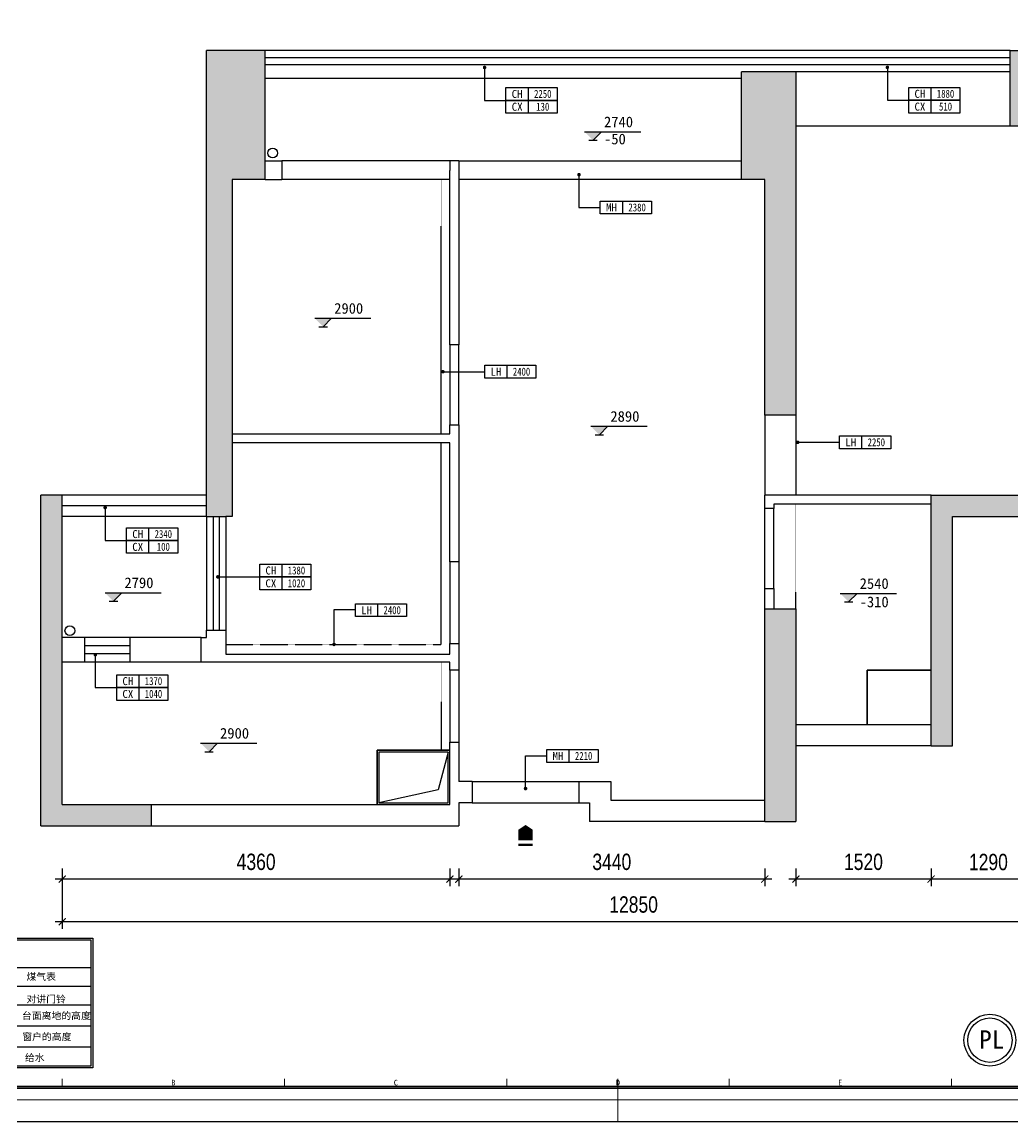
# Model space of a CAD drawing. Header units: millimetres. Extents: x -23568 to 99064, y -162914 to -58422.
# Drawn here: x -12557 to -1412, y -112350 to -99975 of the extents above; entities that cross this region are included whole.
import ezdxf
from ezdxf import colors
from ezdxf.entities.mleader import LeaderData, LeaderLine
from ezdxf.enums import TextEntityAlignment as Align
from ezdxf.math import Vec2, Vec3

# ---------------------------------------------------------------- set-up
doc = ezdxf.new("R2010")
doc.units = ezdxf.units.MM
doc.header["$LTSCALE"] = 0.01
doc.linetypes.add('ACAD_ISO03W100', pattern=[30, 12, -18])
for name, color, linetype in [('j家私', 153, 'Continuous'), ('LAYER4', 7, 'Continuous'), ('W-图框', 251, 'Continuous'), ('W-文字', 35, 'Continuous'), ('天花标高', 1, 'Continuous'), ('布局图框', 1, 'Continuous'), ('窗', 51, 'Continuous'), ('表格字体', 161, 'Continuous')]:
    doc.layers.add(name, color=color, linetype=linetype)
doc.styles.add('A2图框$0$WMF-黑体0', font='simhei.ttf')
doc.styles.add('NAME-1', font='simhei.ttf')
doc.styles.get("Standard").update_dxf_attribs({"font": 'arial.ttf'})
doc.styles.add('宋体', font='')
doc.styles.add('文字标注', font='', dxfattribs={"height": 1})
doc.styles.add('英文字体', font='stylu.ttf', dxfattribs={"width": 0.8})
doc.styles.add('黑体', font='simhei.ttf')
doc.styles.get('宋体').set_extended_font_data('SimSun')
doc.styles.get('文字标注').set_extended_font_data('SimSun')
doc.dimstyles.new('t-60', dxfattribs={"dimscale": 80, "dimtxt": 2.3, "dimasz": 1, "dimexe": 1, "dimexo": 1, "dimgap": 0.5, "dimtad": 0, "dimdec": 0, "dimrnd": 5, "dimzin": 0, "dimdsep": 46, "dimtxsty": '英文字体', "dimblk": 'ARCHTICK', "dimcen": 0.09, "dimdle": 1, "dimclrd": 8, "dimclre": 8, "dimclrt": 2, "dimadec": 0, "dimazin": 0, "dimtfac": 1, "dimtdec": 0, "dimtix": 1, "dimtmove": 2, "dimatfit": 2, "dimldrblk": 'DOT', "dimfxl": 0, "dimtvp": 1, "dimtolj": 1, "dimtzin": 0, "dimarcsym": 0})

# ---------------------------------------------------------------- blocks, each defined once
blk = doc.blocks.new('_DOT')
at = {"color": 0, "linetype": 'ByBlock'}
blk.add_line((-0.5, 0), (-1, 0), dxfattribs=at)
at = {"color": 0, "linetype": 'ByBlock', "const_width": 0.5}
blk.add_lwpolyline([(-0.25, 0, 1), (0.25, 0, 1)], format="xyb", close=True, dxfattribs=at)
blk = doc.blocks.new('顶面标高')
at = {"layer": '表格字体', "color": 153}
blk.add_line((7, 2), (7, -2), dxfattribs=at)
blk.add_lwpolyline([(0, 2), (0, -2), (16, -2), (16, 2)], close=True, dxfattribs=at)
at = {"color": 7, "ltscale": 20, "style": 'NAME-1'}
blk.add_attdef('CH', text='', height=2.5, dxfattribs=at).set_placement((3.5, 0), align=Align.MIDDLE)
at = {"color": 7, "ltscale": 20, "style": 'NAME-1', "width": 0.8}
blk.add_attdef('3.000', text='', height=2.5, dxfattribs=at).set_placement((11.5, 0), align=Align.MIDDLE)
blk = doc.blocks.new('_ArchTick')
at = {"color": 0, "linetype": 'ByBlock', "const_width": 0.15}
blk.add_lwpolyline([(-0.5, -0.5), (0.5, 0.5)], dxfattribs=at)
blk = doc.blocks.new('*D92')
at = {"color": 8, "lineweight": -2, "transparency": 16777216}
for p, q in [((-3854, -109497), (-3854, -109697)), ((-2334, -109497), (-2334, -109697)), ((-2254, -109617), (-3934, -109617))]:
    blk.add_line(p, q, dxfattribs=at)
at = {"layer": 'Defpoints', "color": 0, "transparency": 16777216}
for p in [(-3854, -109417), (-2334, -109417), (-3854, -109617)]:
    blk.add_point(p, dxfattribs=at)
at = {"color": 8, "lineweight": -2, "transparency": 16777216, "xscale": 80, "yscale": 80, "zscale": 80, "rotation": 180}
blk.add_blockref('_ArchTick', (-3854, -109617), dxfattribs=at)
at = {"color": 8, "lineweight": -2, "transparency": 16777216, "xscale": 80, "yscale": 80, "zscale": 80}
blk.add_blockref('_ArchTick', (-2334, -109617), dxfattribs=at)
at = {"color": 2, "transparency": 16777216, "insert": (-3094, -109424), "char_height": 184, "attachment_point": 5, "style": '英文字体'}
blk.add_mtext('\\A1;1520', dxfattribs=at)
blk = doc.blocks.new('*D93')
at = {"color": 8, "lineweight": -2, "transparency": 16777216}
for p, q in [((-2334, -109497), (-2334, -109697)), ((-1044, -109497), (-1044, -109697)), ((-964, -109617), (-2414, -109617))]:
    blk.add_line(p, q, dxfattribs=at)
at = {"layer": 'Defpoints', "color": 0, "transparency": 16777216}
for p in [(-2334, -109417), (-1044, -109417), (-2334, -109617)]:
    blk.add_point(p, dxfattribs=at)
at = {"color": 8, "lineweight": -2, "transparency": 16777216, "xscale": 80, "yscale": 80, "zscale": 80, "rotation": 180}
blk.add_blockref('_ArchTick', (-2334, -109617), dxfattribs=at)
at = {"color": 8, "lineweight": -2, "transparency": 16777216, "xscale": 80, "yscale": 80, "zscale": 80}
blk.add_blockref('_ArchTick', (-1044, -109617), dxfattribs=at)
at = {"color": 2, "transparency": 16777216, "insert": (-1689, -109426), "char_height": 184, "attachment_point": 5, "style": '英文字体'}
blk.add_mtext('\\A1;1290', dxfattribs=at)
blk = doc.blocks.new('*D94')
at = {"color": 8, "lineweight": -2, "transparency": 16777216}
for p, q in [((-7644, -109497), (-7644, -109697)), ((-4204, -109497), (-4204, -109697)), ((-4124, -109617), (-7724, -109617))]:
    blk.add_line(p, q, dxfattribs=at)
at = {"layer": 'Defpoints', "color": 0, "transparency": 16777216}
for p in [(-7644, -109417), (-4204, -109417), (-7644, -109617)]:
    blk.add_point(p, dxfattribs=at)
at = {"color": 8, "lineweight": -2, "transparency": 16777216, "xscale": 80, "yscale": 80, "zscale": 80, "rotation": 180}
blk.add_blockref('_ArchTick', (-7644, -109617), dxfattribs=at)
at = {"color": 8, "lineweight": -2, "transparency": 16777216, "xscale": 80, "yscale": 80, "zscale": 80}
blk.add_blockref('_ArchTick', (-4204, -109617), dxfattribs=at)
at = {"color": 2, "transparency": 16777216, "insert": (-5924, -109424), "char_height": 184, "attachment_point": 5, "style": '英文字体'}
blk.add_mtext('\\A1;3440', dxfattribs=at)
blk = doc.blocks.new('*D95')
at = {"color": 8, "lineweight": -2, "transparency": 16777216}
for p, q in [((-12104, -109497), (-12104, -109697)), ((-7744, -109497), (-7744, -109697)), ((-7664, -109617), (-12184, -109617))]:
    blk.add_line(p, q, dxfattribs=at)
at = {"layer": 'Defpoints', "color": 0, "transparency": 16777216}
for p in [(-12104, -109417), (-7744, -109417), (-12104, -109617)]:
    blk.add_point(p, dxfattribs=at)
at = {"color": 8, "lineweight": -2, "transparency": 16777216, "xscale": 80, "yscale": 80, "zscale": 80, "rotation": 180}
blk.add_blockref('_ArchTick', (-12104, -109617), dxfattribs=at)
at = {"color": 8, "lineweight": -2, "transparency": 16777216, "xscale": 80, "yscale": 80, "zscale": 80}
blk.add_blockref('_ArchTick', (-7744, -109617), dxfattribs=at)
at = {"color": 2, "transparency": 16777216, "insert": (-9924, -109424), "char_height": 184, "attachment_point": 5, "style": '英文字体'}
blk.add_mtext('\\A1;4360', dxfattribs=at)
blk = doc.blocks.new('*D103')
at = {"color": 8, "lineweight": -2, "transparency": 16777216}
for p, q in [((-12104, -109697), (-12104, -110177)), ((746, -109697), (746, -110177)), ((826, -110097), (-12184, -110097))]:
    blk.add_line(p, q, dxfattribs=at)
at = {"layer": 'Defpoints', "color": 0, "transparency": 16777216}
for p in [(-12104, -109617), (746, -109617), (-12104, -110097)]:
    blk.add_point(p, dxfattribs=at)
at = {"color": 8, "lineweight": -2, "transparency": 16777216, "xscale": 80, "yscale": 80, "zscale": 80, "rotation": 180}
blk.add_blockref('_ArchTick', (-12104, -110097), dxfattribs=at)
at = {"color": 8, "lineweight": -2, "transparency": 16777216, "xscale": 80, "yscale": 80, "zscale": 80}
blk.add_blockref('_ArchTick', (746, -110097), dxfattribs=at)
at = {"color": 2, "transparency": 16777216, "insert": (-5679, -109904), "char_height": 184, "attachment_point": 5, "style": '英文字体'}
blk.add_mtext('\\A1;12850', dxfattribs=at)
blk = doc.blocks.new('ET634563464')
at = {"layer": 'W-图框', "linetype": 'ByBlock'}
h = blk.add_hatch(color=153, dxfattribs=at)
h.paths.add_polyline_path([(85816, 34916), (107555, 34916), (107555, 19319), (85816, 19319)])
h.paths.add_polyline_path([(85843, 34889), (107527, 34889), (107527, 19346), (85843, 19346)], flags=16)
at = {"layer": 'W-图框', "color": 2, "lineweight": 0}
for p, q in [((88649, 19346), (88649, 19440)), ((91415, 19346), (91415, 19440)), ((94180, 19346), (94180, 19440)), ((95563, 19440), (95563, 18904)), ((96946, 19346), (96946, 19440)), ((99712, 19346), (99712, 19440))]:
    blk.add_line(p, q, dxfattribs=at)
at = {"layer": 'W-图框', "color": 151, "linetype": 'ByBlock'}
blk.add_lwpolyline([(84737, 35331), (107970, 35331), (107970, 18904), (84737, 18904)], close=True, dxfattribs=at)
at = {"layer": 'W-图框', "color": 2, "lineweight": 0}
blk.add_lwpolyline([(85013, 35055), (107693, 35055), (107693, 19180), (85013, 19180)], close=True, dxfattribs=at)
at = {"layer": 'W-图框', "color": 153, "linetype": 'ByBlock'}
for points in [[(85816, 34916), (107555, 34916), (107555, 19319), (85816, 19319)], [(85843, 34889), (85843, 19346), (105315, 19346), (105315, 34889)], [(85843, 34889), (107527, 34889), (107527, 19346), (85843, 19346)]]:
    blk.add_lwpolyline(points, close=True, dxfattribs=at)
at = {"layer": 'W-图框', "color": 2, "lineweight": 0, "style": 'A2图框$0$WMF-黑体0'}
for s, p in [('B', (90032, 19394)), ('C', (92798, 19394)), ('D', (95563, 19394)), ('E', (98329, 19394))]:
    blk.add_text(s, height=70.4, dxfattribs=at).set_placement(p, align=Align.MIDDLE)

msp = doc.modelspace()

# ---------------------------------------------------------------- hatches: boundary and pattern name
h = msp.add_hatch(color=8)
h.dxf.hatch_style = 1
h.paths.add_polyline_path([(-9823.7, -100297.3), (-10483.7, -100297.3), (-10483.7, -105537.3), (-10263.7, -105537.3), (-10193.7, -105537.3), (-10193.7, -101747.3), (-9823.7, -101747.3)])
h.paths.add_polyline_path([(-4463.7, -101747.3), (-4203.7, -101747.3), (-4203.7, -104397.3), (-3853.7, -104397.3), (-3853.7, -101147.3), (-3853.7, -100537.3), (-4463.7, -100537.3)])
h.paths.add_polyline_path([(-1043.7, -101147.3), (-1043.7, -102997.3), (-863.7, -102997.3), (-863.7, -100297.3), (-1443.7, -100297.3), (-1443.7, -100537.3), (-1443.7, -101147.3)])
h.paths.add_polyline_path([(986.3, -105537.3), (986.3, -102557.3), (586.3, -102557.3), (586.3, -102797.3), (746.3, -102797.3), (746.3, -105297.3), (-2333.7, -105297.3), (-2333.7, -108117.3), (-2093.7, -108117.3), (-2093.7, -105537.3)])
h.paths.add_polyline_path([(-3853.7, -106577.3), (-4203.7, -106577.3), (-4203.7, -108967.3), (-3853.7, -108967.3)])
h.paths.add_polyline_path([(-12343.7, -109017.3), (-11103.7, -109017.3), (-11103.7, -108777.3), (-12103.7, -108777.3), (-12103.7, -105537.3), (-12103.7, -105297.3), (-12343.7, -105297.3)])
at = {"layer": '天花标高', "lineweight": -3}
h = msp.add_hatch(color=215, dxfattribs=at)
h.dxf.hatch_style = 1
h.paths.add_polyline_path([(-6040.7, -101210), (-6229.8, -101210), (-6135.2, -101306)])
h = msp.add_hatch(color=215, dxfattribs=at)
h.dxf.hatch_style = 1
h.paths.add_polyline_path([(-9075.3, -103307.7), (-9264.4, -103307.7), (-9169.9, -103403.7)])
h = msp.add_hatch(color=215, dxfattribs=at)
h.dxf.hatch_style = 1
h.paths.add_polyline_path([(-5969.1, -104523.1), (-6158.2, -104523.1), (-6063.6, -104619.1)])
h = msp.add_hatch(color=215, dxfattribs=at)
h.dxf.hatch_style = 1
h.paths.add_polyline_path([(-11434.1, -106394.8), (-11623.2, -106394.8), (-11528.6, -106490.8)])
h = msp.add_hatch(color=215, dxfattribs=at)
h.dxf.hatch_style = 1
h.paths.add_polyline_path([(-3166, -106403.6), (-3355.1, -106403.6), (-3260.5, -106499.6)])
h = msp.add_hatch(color=215, dxfattribs=at)
h.dxf.hatch_style = 1
h.paths.add_polyline_path([(-10358.8, -108087.7), (-10547.9, -108087.7), (-10453.4, -108183.7)])

# ---------------------------------------------------------------- linework, layer by layer
for p, q in [((-9823.7, -100297.3), (-10483.7, -100297.3)), ((-10483.7, -105537.3), (-10483.7, -100297.3)), ((-9823.7, -101747.3), (-9823.7, -100297.3)), ((-1443.7, -100537.3), (-1443.7, -100297.3)), ((-1443.7, -100297.3), (-863.7, -100297.3)), ((-4463.7, -101747.3), (-4463.7, -100537.3)), ((-3853.7, -100537.3), (-4463.7, -100537.3)), ((-3853.7, -100537.3), (-3853.7, -101147.3)), ((-1443.7, -101147.3), (-1443.7, -100537.3)), ((-3853.7, -101147.3), (-3853.7, -104397.3)), ((-1043.7, -101147.3), (-1443.7, -101147.3)), ((-9823.7, -101537.3), (-9633.7, -101537.3)), ((-9633.7, -101537.3), (-9633.7, -101747.3)), ((-7643.7, -101537.3), (-7743.7, -101537.3)), ((-7743.7, -101537.3), (-7743.7, -101647.3)), ((-7643.7, -101537.3), (-7643.7, -103607.3)), ((-7743.7, -103607.3), (-7743.7, -101647.3)), ((-9823.7, -101747.3), (-10193.7, -101747.3)), ((-10193.7, -101747.3), (-10193.7, -105537.3)), ((-9823.7, -101747.3), (-9633.7, -101747.3)), ((-4203.7, -101747.3), (-4463.7, -101747.3)), ((-4203.7, -104397.3), (-4203.7, -101747.3)), ((-7643.7, -103607.3), (-7743.7, -103607.3)), ((-3853.7, -104397.3), (-4203.7, -104397.3)), ((-7743.7, -104607.3), (-7743.7, -104507.3)), ((-7743.7, -104507.3), (-7643.7, -104507.3)), ((-7643.7, -104507.3), (-7643.7, -106047.3)), ((-10193.7, -104607.3), (-7743.7, -104607.3)), ((-7743.7, -104707.3), (-10193.7, -104707.3)), ((-7743.7, -106047.3), (-7743.7, -104707.3)), ((-12343.7, -109017.3), (-12343.7, -105297.3)), ((-12103.7, -105297.3), (-12343.7, -105297.3)), ((-12103.7, -105537.3), (-12103.7, -105297.3)), ((-4203.7, -105447.3), (-4203.7, -105297.3)), ((-2333.7, -105297.3), (-4203.7, -105297.3)), ((-2333.7, -108117.3), (-2333.7, -105297.3)), ((-2333.7, -105297.3), (746.3, -105297.3)), ((-2333.7, -105397.3), (-4103.7, -105397.3)), ((-4103.7, -105397.3), (-4103.7, -105447.3)), ((-12103.7, -108777.3), (-12103.7, -105537.3)), ((-10483.7, -105537.3), (-10263.7, -105537.3)), ((-10193.7, -105537.3), (-10263.7, -105537.3)), ((-4103.7, -105447.3), (-4203.7, -105447.3)), ((-2093.7, -108117.3), (-2093.7, -105537.3)), ((-2093.7, -105537.3), (986.3, -105537.3)), ((-7643.7, -106047.3), (-7743.7, -106047.3)), ((-4203.7, -106347.3), (-4103.7, -106347.3)), ((-4203.7, -106577.3), (-4203.7, -106347.3)), ((-4103.7, -106347.3), (-4103.7, -106577.3)), ((-4203.7, -108967.3), (-4203.7, -106577.3)), ((-4203.7, -106577.3), (-3853.7, -106577.3)), ((-3853.7, -106577.3), (-3853.7, -108967.3)), ((-11853.7, -106897.3), (-12103.7, -106897.3)), ((-11853.7, -106897.3), (-11853.7, -107177.3)), ((-11343.7, -106897.3), (-11343.7, -107177.3)), ((-10543.7, -107177.3), (-10543.7, -106897.3)), ((-10543.7, -106897.3), (-10483.7, -106897.3)), ((-10483.7, -106897.3), (-10483.7, -106817.3)), ((-10483.7, -106817.3), (-10263.7, -106817.3)), ((-10263.7, -106817.3), (-10263.7, -107087.3)), ((-7743.7, -107087.3), (-7743.7, -106967.3)), ((-7743.7, -106967.3), (-7643.7, -106967.3)), ((-7643.7, -106967.3), (-7643.7, -107267.3)), ((-10263.7, -107087.3), (-7743.7, -107087.3)), ((-11853.7, -107177.3), (-12103.7, -107177.3)), ((-7743.7, -107177.3), (-10543.7, -107177.3)), ((-7743.7, -107267.3), (-7743.7, -107177.3)), ((-7643.7, -107267.3), (-7743.7, -107267.3)), ((-3053.7, -107877.3), (-3053.7, -107267.3)), ((-3053.7, -107267.3), (-2333.7, -107267.3)), ((-3853.7, -107877.3), (-3053.7, -107877.3)), ((-7743.7, -108167.3), (-7743.7, -108077.3)), ((-7743.7, -108077.3), (-7643.7, -108077.3)), ((-7643.7, -108077.3), (-7643.7, -108517.3)), ((-2333.7, -108117.3), (-3853.7, -108117.3)), ((-2333.7, -108117.3), (-2093.7, -108117.3)), ((-8563.7, -108777.3), (-8563.7, -108167.3)), ((-8563.7, -108167.3), (-7743.7, -108167.3)), ((-7493.7, -108517.3), (-7643.7, -108517.3)), ((-7493.7, -108517.3), (-7493.7, -108757.3)), ((-6293.7, -108517.3), (-5933.7, -108517.3)), ((-6293.7, -108517.3), (-6293.7, -108757.3)), ((-5933.7, -108517.3), (-5933.7, -108727.3)), ((-7493.7, -108757.3), (-7643.7, -108757.3)), ((-7643.7, -108757.3), (-7643.7, -109017.3)), ((-6293.7, -108757.3), (-6173.7, -108757.3)), ((-6173.7, -108757.3), (-6173.7, -108967.3)), ((-5933.7, -108727.3), (-4203.7, -108727.3)), ((-12103.7, -108777.3), (-8563.7, -108777.3)), ((-11103.7, -108777.3), (-11103.7, -109017.3)), ((-12343.7, -109017.3), (-7643.7, -109017.3)), ((-4203.7, -108967.3), (-6173.7, -108967.3)), ((-4203.7, -108967.3), (-3853.7, -108967.3))]:
    msp.add_line(p, q)
at = {"color": 215}
for p, q in [((-1443.7, -100297.3), (-9823.7, -100297.3)), ((-1443.7, -100537.3), (-3853.7, -100537.3)), ((-9823.7, -100607.3), (-4463.7, -100607.3)), ((-10483.7, -105297.3), (-12103.7, -105297.3)), ((-10483.7, -105537.3), (-12103.7, -105537.3)), ((-10483.7, -105537.3), (-10483.7, -106817.3)), ((-10263.7, -105537.3), (-10263.7, -106817.3)), ((-11343.7, -106897.3), (-11853.7, -106897.3)), ((-11343.7, -107177.3), (-11853.7, -107177.3))]:
    msp.add_line(p, q, dxfattribs=at)
at = {"color": 8}
for p, q in [((-1443.7, -100377.3), (-9823.7, -100377.3)), ((-1443.7, -100457.3), (-9823.7, -100457.3)), ((-1443.7, -101147.3), (-3853.7, -101147.3)), ((-7743.7, -101537.3), (-9633.7, -101537.3)), ((-7643.7, -101537.3), (-4463.7, -101537.3)), ((-7743.7, -101747.3), (-9633.7, -101747.3)), ((-4463.7, -101747.3), (-7643.7, -101747.3)), ((-7743.7, -103607.3), (-7743.7, -104507.3)), ((-7643.7, -104507.3), (-7643.7, -103607.3)), ((-10483.7, -105417.3), (-12103.7, -105417.3)), ((-10408.7, -105537.3), (-10408.7, -106817.3)), ((-10338.7, -105537.3), (-10338.7, -106817.3)), ((-4203.7, -106347.3), (-4203.7, -105447.3)), ((-4103.7, -106347.3), (-4103.7, -105447.3)), ((-7743.7, -106047.3), (-7743.7, -106967.3)), ((-7643.7, -106047.3), (-7643.7, -106967.3)), ((-10543.7, -106897.3), (-11343.7, -106897.3)), ((-11343.7, -106992.3), (-11853.7, -106992.3)), ((-11343.7, -107082.3), (-11853.7, -107082.3)), ((-10543.7, -107177.3), (-11343.7, -107177.3)), ((-7743.7, -107267.3), (-7743.7, -108077.3)), ((-7643.7, -107267.3), (-7643.7, -108077.3)), ((-7493.7, -108517.3), (-6293.7, -108517.3)), ((-7493.7, -108757.3), (-6293.7, -108757.3))]:
    msp.add_line(p, q, dxfattribs=at)
at = {"color": 11, "linetype": 'ACAD_ISO03W100'}
for p, q in [((-7843.7, -104607.3), (-7843.7, -101747.3)), ((-4203.7, -104397.3), (-4203.7, -105297.3)), ((-3853.7, -104397.3), (-3853.7, -105297.3)), ((-7843.7, -106977.3), (-7843.7, -104707.3)), ((-3853.7, -106577.3), (-3853.7, -105397.3)), ((-10263.7, -106977.3), (-7843.7, -106977.3)), ((-7843.7, -107177.3), (-7843.7, -108167.3))]:
    msp.add_line(p, q, dxfattribs=at)
at = {"color": 153, "lineweight": -3}
msp.add_lwpolyline([(-14639.9, -97901.1), (2945.9, -97901.1), (2945.9, -111949.6), (-14639.9, -111949.6)], close=True, dxfattribs=at)
for points in [[(-3053.7, -107877.3), (-2333.7, -107877.3), (-2333.7, -107267.3), (-3053.7, -107267.3)], [(-7743.7, -108167.3), (-8563.7, -108167.3), (-8563.7, -108777.3), (-7743.7, -108777.3)]]:
    msp.add_lwpolyline(points, close=True)
at = {"color": 8}
for points in [[(-7763.7, -108187.3), (-8543.7, -108187.3), (-8543.7, -108757.3), (-7763.7, -108757.3)], [(-11781.4, -111722), (-14247.7, -111722), (-14247.7, -110299.8), (-11781.4, -110299.8)]]:
    msp.add_lwpolyline(points, close=True, dxfattribs=at)
msp.add_lwpolyline([(-7763.7, -108187.3), (-7877.3, -108612.2), (-8543.7, -108757.3)], dxfattribs=at)
at = {"color": 251}
msp.add_lwpolyline([(-6893.7, -109180.7, 160, 160, 0), (-6893.7, -109114.5, 320, 0, 0), (-6893.7, -109008.2, 0, 0, 0)], format="xyseb", dxfattribs=at)
at = {"color": 251, "const_width": 24}
msp.add_lwpolyline([(-6813.7, -109231.4), (-6973.7, -109231.4)], dxfattribs=at)
at = {"color": 11}
msp.add_lwpolyline([(-11761.6, -111741.7), (-14267.4, -111741.7), (-14267.4, -110280.1), (-11761.6, -110280.1)], close=True, dxfattribs=at)
at = {"color": 215}
for centre in [(-9738.8, -101448.9), (-12018.7, -106822.3)]:
    msp.add_circle(centre, 55, dxfattribs=at)
at = {"color": 159}
msp.add_circle((-1672.2, -111429.3), 291.5, dxfattribs=at)
at = {"layer": 'j家私', "color": 153, "linetype": 'ByBlock'}
for radius in [291.5, 249.9, 249.9]:
    msp.add_circle((-1672.2, -111429.3), radius, dxfattribs=at)
at = {"layer": '天花标高', "color": 215, "lineweight": -3}
for p, q in [((-6229.8, -101210), (-5598.9, -101210)), ((-6135.2, -101306), (-6040.7, -101210)), ((-6183.2, -101306), (-6087.2, -101306)), ((-9264.4, -103307.7), (-8633.5, -103307.7)), ((-9169.9, -103403.7), (-9075.3, -103307.7)), ((-9217.9, -103403.7), (-9121.9, -103403.7)), ((-6158.2, -104523.1), (-5527.3, -104523.1)), ((-6063.6, -104619.1), (-5969.1, -104523.1)), ((-6111.6, -104619.1), (-6015.6, -104619.1)), ((-11623.2, -106394.8), (-10992.3, -106394.8)), ((-11528.6, -106490.8), (-11434.1, -106394.8)), ((-3355.1, -106403.6), (-2724.2, -106403.6)), ((-3260.5, -106499.6), (-3166, -106403.6)), ((-11576.6, -106490.8), (-11480.6, -106490.8)), ((-3308.5, -106499.6), (-3212.5, -106499.6)), ((-10547.9, -108087.7), (-9917, -108087.7)), ((-10453.4, -108183.7), (-10358.8, -108087.7)), ((-10501.4, -108183.7), (-10405.4, -108183.7))]:
    msp.add_line(p, q, dxfattribs=at)
at = {"layer": '窗', "color": 8}
for p, q in [((-14247.7, -110611.3), (-11781.4, -110611.3)), ((-14247.7, -110821.7), (-11781.4, -110821.7)), ((-14247.7, -111032), (-11781.4, -111032)), ((-14247.7, -111268.7), (-11781.4, -111268.7)), ((-14247.7, -111505.4), (-11781.4, -111505.4))]:
    msp.add_line(p, q, dxfattribs=at)

# ---------------------------------------------------------------- block references
at = {"xscale": 0.9038816989722264, "yscale": 0.9038816989722264, "zscale": 0.9038816989722264}
msp.add_blockref('ET634563464', (-92232.1, -129436.5), dxfattribs=at)
at = {"layer": 'W-文字'}
ref = msp.add_blockref('顶面标高', (-7114.3, -100784.3), dxfattribs=dict(at, xscale=-36, yscale=36, zscale=36, rotation=180))
ref.add_attrib('CH', 'CH', dxfattribs={"layer": '0', "color": 2, "ltscale": 20, "height": 90, "style": 'NAME-1'}).set_placement((-6988.3, -100784.3), align=Align.MIDDLE)
ref.add_attrib('3.000', '2250', dxfattribs={"color": 2, "ltscale": 20, "height": 90, "style": 'NAME-1', "width": 0.8}).set_placement((-6700.3, -100784.3), align=Align.MIDDLE)
ref = msp.add_blockref('顶面标高', (-2584.9, -100782.8), dxfattribs=dict(at, xscale=-36, yscale=36, zscale=36, rotation=180))
ref.add_attrib('CH', 'CH', dxfattribs={"layer": '0', "color": 2, "ltscale": 20, "height": 90, "style": 'NAME-1'}).set_placement((-2458.9, -100782.8), align=Align.MIDDLE)
ref.add_attrib('3.000', '1880', dxfattribs={"color": 2, "ltscale": 20, "height": 90, "style": 'NAME-1', "width": 0.8}).set_placement((-2170.9, -100782.8), align=Align.MIDDLE)
ref = msp.add_blockref('顶面标高', (-7114.3, -100928.3), dxfattribs=dict(at, xscale=-36, yscale=36, zscale=36, rotation=180))
ref.add_attrib('CH', 'CX', dxfattribs={"layer": '0', "color": 2, "ltscale": 20, "height": 90, "style": 'NAME-1'}).set_placement((-6988.3, -100928.3), align=Align.MIDDLE)
ref.add_attrib('3.000', '130', dxfattribs={"layer": '0', "color": 2, "ltscale": 20, "height": 90, "style": 'NAME-1', "width": 0.8}).set_placement((-6700.3, -100928.3), align=Align.MIDDLE)
ref = msp.add_blockref('顶面标高', (-2584.9, -100926.8), dxfattribs=dict(at, xscale=-36, yscale=36, zscale=36, rotation=180))
ref.add_attrib('CH', 'CX', dxfattribs={"layer": '0', "color": 2, "ltscale": 20, "height": 90, "style": 'NAME-1'}).set_placement((-2458.9, -100926.8), align=Align.MIDDLE)
ref.add_attrib('3.000', '510', dxfattribs={"layer": '0', "color": 2, "ltscale": 20, "height": 90, "style": 'NAME-1', "width": 0.8}).set_placement((-2170.9, -100926.8), align=Align.MIDDLE)
ref = msp.add_blockref('顶面标高', (-6053.4, -102061.6), dxfattribs=dict(at, xscale=-36, yscale=36, zscale=36, rotation=180))
ref.add_attrib('CH', 'MH', dxfattribs={"layer": '0', "color": 2, "ltscale": 20, "height": 90, "style": 'NAME-1'}).set_placement((-5927.4, -102061.6), align=Align.MIDDLE)
ref.add_attrib('3.000', '2380', dxfattribs={"color": 2, "ltscale": 20, "height": 90, "style": 'NAME-1', "width": 0.8}).set_placement((-5639.4, -102061.6), align=Align.MIDDLE)
ref = msp.add_blockref('顶面标高', (-7353.2, -103909), dxfattribs=dict(at, xscale=-36, yscale=36, zscale=36, rotation=180))
ref.add_attrib('CH', 'LH', dxfattribs={"layer": '0', "color": 2, "ltscale": 20, "height": 90, "style": 'NAME-1'}).set_placement((-7227.2, -103909), align=Align.MIDDLE)
ref.add_attrib('3.000', '2400', dxfattribs={"color": 2, "ltscale": 20, "height": 90, "style": 'NAME-1', "width": 0.8}).set_placement((-6939.2, -103909), align=Align.MIDDLE)
ref = msp.add_blockref('顶面标高', (-3363.2, -104703.3), dxfattribs=dict(at, xscale=-36, yscale=36, zscale=36, rotation=180))
ref.add_attrib('CH', 'LH', dxfattribs={"layer": '0', "color": 2, "ltscale": 20, "height": 90, "style": 'NAME-1'}).set_placement((-3237.2, -104703.3), align=Align.MIDDLE)
ref.add_attrib('3.000', '2250', dxfattribs={"color": 2, "ltscale": 20, "height": 90, "style": 'NAME-1', "width": 0.8}).set_placement((-2949.2, -104703.3), align=Align.MIDDLE)
ref = msp.add_blockref('顶面标高', (-11381.4, -105735.6), dxfattribs=dict(at, xscale=-36, yscale=36, zscale=36, rotation=180))
ref.add_attrib('CH', 'CH', dxfattribs={"layer": '0', "color": 2, "ltscale": 20, "height": 90, "style": 'NAME-1'}).set_placement((-11255.4, -105735.6), align=Align.MIDDLE)
ref.add_attrib('3.000', '2340', dxfattribs={"color": 2, "ltscale": 20, "height": 90, "style": 'NAME-1', "width": 0.8}).set_placement((-10967.4, -105735.6), align=Align.MIDDLE)
ref = msp.add_blockref('顶面标高', (-11381.4, -105879.6), dxfattribs=dict(at, xscale=-36, yscale=36, zscale=36, rotation=180))
ref.add_attrib('CH', 'CX', dxfattribs={"layer": '0', "color": 2, "ltscale": 20, "height": 90, "style": 'NAME-1'}).set_placement((-11255.4, -105879.6), align=Align.MIDDLE)
ref.add_attrib('3.000', '100', dxfattribs={"layer": '0', "color": 2, "ltscale": 20, "height": 90, "style": 'NAME-1', "width": 0.8}).set_placement((-10967.4, -105879.6), align=Align.MIDDLE)
ref = msp.add_blockref('顶面标高', (-9884, -106145.3), dxfattribs=dict(at, xscale=-36, yscale=36, zscale=36, rotation=180))
ref.add_attrib('CH', 'CH', dxfattribs={"layer": '0', "color": 2, "ltscale": 20, "height": 90, "style": 'NAME-1'}).set_placement((-9758, -106145.3), align=Align.MIDDLE)
ref.add_attrib('3.000', '1380', dxfattribs={"color": 2, "ltscale": 20, "height": 90, "style": 'NAME-1', "width": 0.8}).set_placement((-9470, -106145.3), align=Align.MIDDLE)
ref = msp.add_blockref('顶面标高', (-9884, -106289.3), dxfattribs=dict(at, xscale=-36, yscale=36, zscale=36, rotation=180))
ref.add_attrib('CH', 'CX', dxfattribs={"layer": '0', "color": 2, "ltscale": 20, "height": 90, "style": 'NAME-1'}).set_placement((-9758, -106289.3), align=Align.MIDDLE)
ref.add_attrib('3.000', '1020', dxfattribs={"layer": '0', "color": 2, "ltscale": 20, "height": 90, "style": 'NAME-1', "width": 0.8}).set_placement((-9470, -106289.3), align=Align.MIDDLE)
ref = msp.add_blockref('顶面标高', (-8807.8, -106592.5), dxfattribs=dict(at, xscale=-36, yscale=36, zscale=36, rotation=180))
ref.add_attrib('CH', 'LH', dxfattribs={"layer": '0', "color": 2, "ltscale": 20, "height": 90, "style": 'NAME-1'}).set_placement((-8681.8, -106592.5), align=Align.MIDDLE)
ref.add_attrib('3.000', '2400', dxfattribs={"color": 2, "ltscale": 20, "height": 90, "style": 'NAME-1', "width": 0.8}).set_placement((-8393.8, -106592.5), align=Align.MIDDLE)
ref = msp.add_blockref('顶面标高', (-11492.1, -107390.1), dxfattribs=dict(at, xscale=-36, yscale=36, zscale=36, rotation=180))
ref.add_attrib('CH', 'CH', dxfattribs={"layer": '0', "color": 2, "ltscale": 20, "height": 90, "style": 'NAME-1'}).set_placement((-11366.1, -107390.1), align=Align.MIDDLE)
ref.add_attrib('3.000', '1370', dxfattribs={"color": 2, "ltscale": 20, "height": 90, "style": 'NAME-1', "width": 0.8}).set_placement((-11078.1, -107390.1), align=Align.MIDDLE)
ref = msp.add_blockref('顶面标高', (-11492.1, -107534.1), dxfattribs=dict(at, xscale=-36, yscale=36, zscale=36, rotation=180))
ref.add_attrib('CH', 'CX', dxfattribs={"layer": '0', "color": 2, "ltscale": 20, "height": 90, "style": 'NAME-1'}).set_placement((-11366.1, -107534.1), align=Align.MIDDLE)
ref.add_attrib('3.000', '1040', dxfattribs={"layer": '0', "color": 2, "ltscale": 20, "height": 90, "style": 'NAME-1', "width": 0.8}).set_placement((-11078.1, -107534.1), align=Align.MIDDLE)
ref = msp.add_blockref('顶面标高', (-6655.2, -108232.2), dxfattribs=dict(at, xscale=-36, yscale=36, zscale=36, rotation=180))
ref.add_attrib('CH', 'MH', dxfattribs={"layer": '0', "color": 2, "ltscale": 20, "height": 90, "style": 'NAME-1'}).set_placement((-6529.2, -108232.2), align=Align.MIDDLE)
ref.add_attrib('3.000', '2210', dxfattribs={"color": 2, "ltscale": 20, "height": 90, "style": 'NAME-1', "width": 0.8}).set_placement((-6241.2, -108232.2), align=Align.MIDDLE)

# ---------------------------------------------------------------- texts
at = {"color": 2, "style": '宋体'}
for s, p in [('煤气表', (-12507, -110754.1)), ('对讲门铃', (-12506.2, -111006.9)), ('台面离地的高度', (-12557.1, -111193.5)), ('窗户的高度', (-12554.1, -111429.9)), ('给水', (-12523.9, -111666.1))]:
    msp.add_text(s, height=79.06, dxfattribs=at).set_placement(p)
at = {"layer": 'LAYER4', "color": 215, "char_height": 120, "attachment_point": 1, "style": '黑体'}
for s, insert in [('2740', (-6011.5, -101038.7)), ('-50', (-6011.5, -101230.9)), ('2900', (-9046.1, -103136.4)), ('2890', (-5939.9, -104351.9)), ('2790', (-11404.9, -106223.5)), ('2540', (-3136.8, -106232.3)), ('-310', (-3136.8, -106438.6)), ('2900', (-10329.6, -107916.4))]:
    msp.add_mtext_dynamic_manual_height_columns(s, width=832.365, gutter_width=1875, heights=[0], dxfattribs=dict(at, insert=insert))
at = {"layer": '布局图框', "color": 2, "style": '文字标注'}
msp.add_text('PL', height=208.22, dxfattribs=at).set_placement((-1793.3, -111526.1))
msp.add_text('PL', height=208.22, dxfattribs=at).set_placement((-1793.3, -111526.1))

# ---------------------------------------------------------------- dimensions: what is measured, and where the dimension line sits
for base, p1, p2, picture, middle in [((-12103.7, -109617.3), (-7743.7, -109417.3), (-12103.7, -109417.3), '*D95', (-9923.7, -109423.7)), ((-7643.7, -109617.3), (-4203.7, -109417.3), (-7643.7, -109417.3), '*D94', (-5923.7, -109423.7)), ((-3853.7, -109617.3), (-2333.7, -109417.3), (-3853.7, -109417.3), '*D92', (-3093.7, -109424)), ((-2333.7, -109617.3), (-1043.7, -109417.3), (-2333.7, -109417.3), '*D93', (-1688.7, -109425.9)), ((-12103.7, -110097.3), (746.3, -109617.3), (-12103.7, -109617.3), '*D103', (-5678.7, -109904))]:
    dim = msp.add_linear_dim(base=base, p1=p1, p2=p2, dimstyle='t-60')
    dim.commit()
    dim.dimension.update_dxf_attribs({"geometry": picture, "text_midpoint": middle})

# ---------------------------------------------------------------- leaders
ml = msp.add_multileader_mtext('Standard')
ml.set_content('', color=256)
ml.set_leader_properties(color=3)
ml.set_arrow_properties(name='DOT')
ml.build(insert=Vec2(0, 0))
ml.multileader.update_dxf_attribs({"arrow_head_size": 40})
ctx = ml.context
ctx.base_point, ctx.arrow_head_size, ctx.plane_origin = Vec3(-7114.3, -100856.3), 40, Vec3(-7354.4, -100487)
notes = []
notes.append((ctx, [(0, (1, 1, 0), (-7354.4, -100856.3), (1, 0), 240.1, [(0, [(-7354.4, -100487)], 0, [])])]))
ctx.mtext.insert, ctx.mtext.flow_direction = Vec3(-7112.3, -100854.3), 5
ml = msp.add_multileader_mtext('Standard')
ml.set_content('', color=256)
ml.set_leader_properties(color=3)
ml.set_arrow_properties(name='DOT')
ml.build(insert=Vec2(0, 0))
ml.multileader.update_dxf_attribs({"arrow_head_size": 40})
ctx = ml.context
ctx.base_point, ctx.arrow_head_size, ctx.plane_origin = Vec3(-2584.9, -100854.8), 40, Vec3(-2825, -100485.6)
notes.append((ctx, [(0, (1, 1, 0), (-2825, -100854.8), (1, 0), 240.1, [(0, [(-2825, -100485.6)], 0, [])])]))
ctx.mtext.insert, ctx.mtext.flow_direction = Vec3(-2582.9, -100852.8), 5
ml = msp.add_multileader_mtext('Standard')
ml.set_content('', color=256)
ml.set_leader_properties(color=3)
ml.set_arrow_properties(name='DOT')
ml.build(insert=Vec2(0, 0))
ml.multileader.update_dxf_attribs({"arrow_head_size": 40})
ctx = ml.context
ctx.base_point, ctx.arrow_head_size, ctx.plane_origin = Vec3(-6053.4, -102061.6), 40, Vec3(-6293.5, -101692.3)
notes.append((ctx, [(0, (1, 1, 0), (-6293.5, -102061.6), (1, 0), 240.1, [(0, [(-6293.5, -101692.3)], 0, [])])]))
ctx.mtext.insert, ctx.mtext.flow_direction = Vec3(-6051.4, -102059.6), 5
ml = msp.add_multileader_mtext('Standard')
ml.set_content('', color=256)
ml.set_leader_properties(color=3)
ml.set_arrow_properties(name='DOT')
ml.build(insert=Vec2(0, 0))
ml.multileader.update_dxf_attribs({"arrow_head_size": 40})
ctx = ml.context
ctx.base_point, ctx.arrow_head_size, ctx.plane_origin = Vec3(-7353.2, -103909), 40, Vec3(-7593.3, -103539.8)
notes.append((ctx, [(0, (1, 1, 0), (-7593.3, -103909), (1, 0), 240.1, [(0, [(-7823.7, -103909)], 0, [])])]))
ctx.mtext.insert, ctx.mtext.flow_direction = Vec3(-7351.2, -103907), 5
ml = msp.add_multileader_mtext('Standard')
ml.set_content('', color=256)
ml.set_leader_properties(color=3)
ml.set_arrow_properties(name='DOT')
ml.build(insert=Vec2(0, 0))
ml.multileader.update_dxf_attribs({"arrow_head_size": 40})
ctx = ml.context
ctx.base_point, ctx.arrow_head_size, ctx.plane_origin = Vec3(-3363.2, -104703.3), 40, Vec3(-3603.3, -104334.1)
notes.append((ctx, [(0, (1, 1, 0), (-3603.3, -104703.3), (1, 0), 240.1, [(0, [(-3833.7, -104703.3)], 0, [])])]))
ctx.mtext.insert, ctx.mtext.flow_direction = Vec3(-3361.2, -104701.3), 5
ml = msp.add_multileader_mtext('Standard')
ml.set_content('', color=256)
ml.set_leader_properties(color=3)
ml.set_arrow_properties(name='DOT')
ml.build(insert=Vec2(0, 0))
ml.multileader.update_dxf_attribs({"arrow_head_size": 40})
ctx = ml.context
ctx.base_point, ctx.arrow_head_size, ctx.plane_origin = Vec3(-11381.4, -105807.6), 40, Vec3(-11621.6, -105438.3)
notes.append((ctx, [(0, (1, 1, 0), (-11621.6, -105807.6), (1, 0), 240.1, [(0, [(-11621.6, -105438.3)], 0, [])])]))
ctx.mtext.insert, ctx.mtext.flow_direction = Vec3(-11379.4, -105805.6), 5
ml = msp.add_multileader_mtext('Standard')
ml.set_content('', color=256)
ml.set_leader_properties(color=3)
ml.set_arrow_properties(name='DOT')
ml.build(insert=Vec2(0, 0))
ml.multileader.update_dxf_attribs({"arrow_head_size": 40})
ctx = ml.context
ctx.base_point, ctx.arrow_head_size, ctx.plane_origin = Vec3(-9884, -106217.3), 40, Vec3(-10124.1, -105848)
notes.append((ctx, [(0, (1, 1, 0), (-10124.1, -106217.3), (1, 0), 240.1, [(0, [(-10354.6, -106217.3)], 0, [])])]))
ctx.mtext.insert, ctx.mtext.flow_direction = Vec3(-9882, -106215.3), 5
ml = msp.add_multileader_mtext('Standard')
ml.set_content('', color=256)
ml.set_leader_properties(color=3)
ml.set_arrow_properties(name='DOT')
ml.build(insert=Vec2(0, 0))
ml.multileader.update_dxf_attribs({"arrow_head_size": 40})
ctx = ml.context
ctx.base_point, ctx.arrow_head_size, ctx.plane_origin = Vec3(-8807.8, -106583.1), 40, Vec3(-9047.9, -106213.9)
notes.append((ctx, [(0, (1, 1, 0), (-9047.9, -106583.1), (1, 0), 240.1, [(0, [(-9047.9, -106977.3)], 0, [])])]))
ctx.mtext.insert, ctx.mtext.flow_direction = Vec3(-8805.8, -106581.1), 5
ml = msp.add_multileader_mtext('Standard')
ml.set_content('', color=256)
ml.set_leader_properties(color=3)
ml.set_arrow_properties(name='DOT')
ml.build(insert=Vec2(0, 0))
ml.multileader.update_dxf_attribs({"arrow_head_size": 40})
ctx = ml.context
ctx.base_point, ctx.arrow_head_size, ctx.plane_origin = Vec3(-11492.1, -107462.1), 40, Vec3(-11732.2, -107092.8)
notes.append((ctx, [(0, (1, 1, 0), (-11732.2, -107462.1), (1, 0), 240.1, [(0, [(-11732.2, -107092.8)], 0, [])])]))
ctx.mtext.insert, ctx.mtext.flow_direction = Vec3(-11490.1, -107460.1), 5
ml = msp.add_multileader_mtext('Standard')
ml.set_content('', color=256)
ml.set_leader_properties(color=3)
ml.set_arrow_properties(name='DOT')
ml.build(insert=Vec2(0, 0))
ml.multileader.update_dxf_attribs({"arrow_head_size": 40})
ctx = ml.context
ctx.base_point, ctx.arrow_head_size, ctx.plane_origin = Vec3(-6655.2, -108232.2), 40, Vec3(-6895.3, -107862.9)
notes.append((ctx, [(0, (1, 1, 0), (-6895.3, -108232.2), (1, 0), 240.1, [(0, [(-6893.7, -108598.5)], 0, [])])]))
ctx.mtext.insert, ctx.mtext.flow_direction = Vec3(-6653.2, -108230.2), 5
for ctx, leaders in notes:
    for number, flags, end, landing, length, lines in leaders:
        leader = LeaderData()
        leader.index, (leader.has_last_leader_line, leader.has_dogleg_vector, leader.attachment_direction) = number, flags
        leader.last_leader_point, leader.dogleg_vector, leader.dogleg_length = Vec3(end), Vec3(landing), length
        for number, points, colour, breaks in lines:
            line = LeaderLine()
            line.index, line.vertices, line.color, line.breaks = number, Vec3.list(points), colors.encode_raw_color(colour), breaks
            leader.lines.append(line)
        ctx.leaders.append(leader)

doc.saveas('drawing.dxf')
